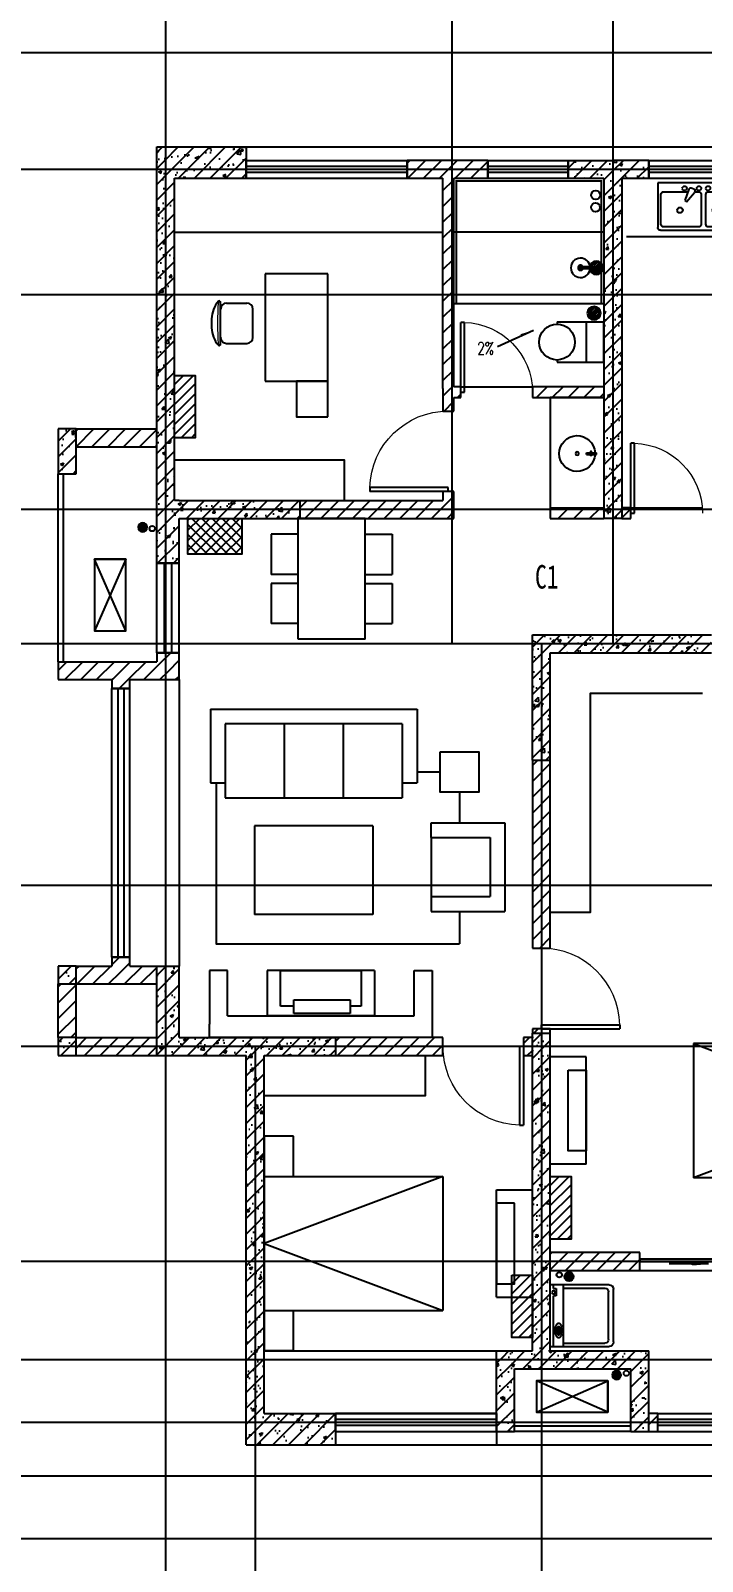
# Model space of a CAD drawing. Extents: x 174844 to 235370, y 408491 to 451532.
# Drawn here: x 186675 to 194184, y 422839 to 439940 of the extents above; entities that cross this region are included whole.
import ezdxf

# ---------------------------------------------------------------- set-up
doc = ezdxf.new("R2010")
doc.units = 0
doc.header["$LTSCALE"] = 10
doc.header["$MEASUREMENT"] = 0
doc.linetypes.add('DASH', pattern=[0.35, 0.25, -0.1])
doc.linetypes.add('DOTE', pattern=[2.42, 2, -0.2, 0.02, -0.2])
for name, color, linetype in [('A-FLOR-RAIL', 135, 'Continuous'), ('COLUMN', 255, 'Continuous'), ('DIM_SYMB', 3, 'Continuous'), ('DOTE', 24, 'DOTE'), ('L-家具', 8, 'Continuous'), ('L-石材', 43, 'Continuous'), ('LVTRY', 8, 'Continuous'), ('PUB_TEXT', 7, 'Continuous'), ('TOTHER', 7, 'Continuous'), ('WALL', 255, 'Continuous'), ('WINDOW', 4, 'Continuous'), ('空调', 231, 'Continuous')]:
    doc.layers.add(name, color=color, linetype=linetype)
doc.layers.add('HATCH', color=7, linetype='Continuous', plot=False)
doc.layers.add('PUB_HATCH', color=252, linetype='Continuous', plot=False)
doc.styles.add('A_DIM', font='SIMPLEX', dxfattribs={"width": 0.7, "bigfont": 'HZ'})
doc.styles.add('DIM_FONT', font='SIMPLEX', dxfattribs={"width": 0.7, "bigfont": 'GBCBIG'})
doc.styles.get("Standard").update_dxf_attribs({"font": 'gbenor.shx', "bigfont": 'gbcbig.shx'})
doc.styles.add('黑体', font='simhei.ttf', dxfattribs={"width": 0.73, "height": 353.9})
pattern_1 = [(45, (0, 89.76), (-88.388383, 88.388383), [])]
pattern_2 = [(45, (0, 0), (-88.388348, 88.388348), []), (50, (0, 0), (358.6301, -31.37607), [37.5, -412.5]), (355, (0, 0), (-69.37567, 376.09607), [30, -330]), (100.4514, (29.9, -2.6), (289.2547, 344.71977), [31.8701, -350.57106]), (46.1842, (0, 100), (533.62052, -82.7595), [56.25, -618.75]), (96.6356, (44.47, 93.1), (467.33135, 487.05894), [47.80514, -525.8565]), (351.1842, (0, 100), (467.331, 487.0593), [45, -495]), (21, (50, 75), (298.45353, -201.30945), [37.5, -412.5]), (326, (50, 75), (121.65767, 362.57502), [30, -330]), (71.4514, (74.87, 58.22), (420.11131, 161.26525), [31.8701, -350.57106]), (37.5, (0, 0), (6.079928, 166.446927), [0, -326, 0, -335, 0, -331.25]), (7.5, (0, 0), (131.53477, 197.205856), [0, -191, 0, -318.5, 0, -126.25]), (327.5, (-111.5, 0), (266.911218, -11.277436), [0, -125, 0, -390, 0, -517.5]), (317.5, (-161.5, 0), (291.59308, 50.05249), [0, -162.5, 0, -259, 0, -367.5])]

# ---------------------------------------------------------------- blocks, each defined once
blk = doc.blocks.new('1500床')
at = {"layer": 'L-家具'}
for p, q in [((126080, 70485), (126080, 68085)), ((126410, 70485), (126080, 70485)), ((126410, 70035), (126410, 70485)), ((126080, 70035), (128080, 70035)), ((128080, 70035), (126080, 69285)), ((128080, 70035), (128080, 68535)), ((126080, 69285), (128080, 68535)), ((126080, 68535), (128080, 68535)), ((126410, 68085), (126410, 68535)), ((126410, 68085), (126080, 68085))]:
    blk.add_line(p, q, dxfattribs=at)
at = {"layer": 'L-家具', "style": 'DIM_FONT', "text_generation_flag": 4, "width": 0.8, "flags": 9}
for tag in ['YSIZE', 'XSIZE', 'YSIZE', 'XSIZE']:
    blk.add_attdef(tag, (126080, 69285), '', height=0.55, dxfattribs=at)
blk = doc.blocks.new('TV')
for p, q in [((0, 600), (0, -600)), ((0, 600), (400, 600)), ((400, 600), (400, -600)), ((0, -600), (400, -600))]:
    blk.add_line(p, q)
blk.add_lwpolyline([(200, -450), (0, -450), (0, 450), (200, 450)], close=True)
blk = doc.blocks.new('_C12CZF')
blk.add_blockref('TV', (0, 0))
blk = doc.blocks.new('A$C57C33B1E')
at = {"layer": 'L-家具'}
for p, q in [((125, 300), (575, 300)), ((125, 0), (125, 300)), ((575, 0), (575, 300)), ((675, 300), (1125, 300)), ((675, 0), (675, 300)), ((1125, 0), (1125, 300)), ((1300, 0), (-50, 0)), ((-50, -750), (-50, 0)), ((1300, -750), (1300, 0)), ((1300, -750), (-50, -750)), ((125, -750), (125, -1050)), ((575, -750), (575, -1050)), ((675, -750), (675, -1050)), ((1125, -750), (1125, -1050)), ((125, -1050), (575, -1050)), ((675, -1050), (1125, -1050))]:
    blk.add_line(p, q, dxfattribs=at)
blk = doc.blocks.new('dsafdsafdsa')
at = {"layer": 'L-家具'}
for p, q in [((-1155, 0), (-1155, -825)), ((-1155, 0), (1155, 0)), ((-990, -165), (-990, -990)), ((990, -165), (-990, -165)), ((-330, -165), (-330, -990)), ((330, -165), (330, -990)), ((990, -165), (990, -990)), ((1155, 0), (1155, -825)), ((-1155, -825), (-990, -825)), ((990, -825), (1155, -825)), ((-990, -990), (990, -990)), ((-660, -1306), (-660, -2296)), ((660, -1306), (-660, -1306)), ((660, -1306), (660, -2296)), ((1312, -1270), (2137, -1270)), ((1312, -1435), (1312, -1270)), ((2137, -1270), (2137, -2260)), ((1312, -1435), (1972, -1435)), ((1312, -1435), (1312, -2095)), ((1972, -1435), (1972, -2095)), ((1312, -2095), (1972, -2095)), ((1312, -2095), (1972, -2095)), ((1312, -2095), (1972, -2095)), ((1312, -2095), (1312, -2260)), ((660, -2296), (-660, -2296)), ((1312, -2260), (2137, -2260)), ((1631, -2260), (1631, -2621))]:
    blk.add_line(p, q, dxfattribs=at)
blk.add_lwpolyline([(1411, -483), (1411, -923), (1851, -923), (1851, -483)], close=True, dxfattribs=at)
for points in [[(-1090, -825), (-1090, -2621), (1631, -2621)], [(1155, -703), (1411, -703)], [(1631, -923), (1631, -1270)]]:
    blk.add_lwpolyline(points, dxfattribs=at)
blk = doc.blocks.new('A$C695A5D2E')
at = {"layer": 'L-家具'}
for p, q in [((50, 2289), (50, 2489)), ((50, 2489), (650, 2489)), ((650, 2489), (800, 2489)), ((800, 2489), (800, 0)), ((557, 2289), (50, 2289)), ((557, 200), (557, 2289)), ((50, 1845), (50, 645)), ((50, 1845), (557, 1845)), ((557, 1845), (557, 645)), ((50, 795), (50, 1695)), ((50, 1695), (450, 1695)), ((377, 1571), (532, 1571)), ((377, 942), (377, 1571)), ((450, 1695), (450, 1571)), ((532, 1571), (532, 942)), ((532, 942), (377, 942)), ((450, 942), (450, 795)), ((450, 795), (50, 795)), ((50, 645), (557, 645)), ((557, 200), (50, 200)), ((50, 200), (50, 0)), ((50, 0), (650, 0)), ((800, 0), (650, 0))]:
    blk.add_line(p, q, dxfattribs=at)
blk = doc.blocks.new('zy')
at = {"layer": 'L-家具'}
for p, q in [((2492883, 114938), (2491683, 114938)), ((2491683, 114938), (2491683, 114238)), ((2492883, 114238), (2492883, 114938)), ((2491683, 114238), (2492883, 114238)), ((2492394, 114101), (2492079, 114101)), ((2492012, 113808), (2492012, 114033)), ((2492462, 113808), (2492462, 114033)), ((2492467, 113741), (2492007, 113741)), ((2492286, 113641), (2492187, 113641))]:
    blk.add_line(p, q, dxfattribs=at)
blk.add_lwpolyline([(2493283, 114938), (2492883, 114938), (2492883, 114588), (2493283, 114588)], close=True, dxfattribs=at)
for centre, radius, start, end in [((2492079, 114033), 67.5, 90, 180), ((2492394, 114033), 67.5, 0, 90), ((2491997, 113724), 10, 157.33, 229.2735), ((2492007, 113721), 20, 90, 157.33), ((2492079, 113808), 67.5, 180, 270), ((2492394, 113808), 67.5, 270, 0), ((2492467, 113721), 20, 22.67, 90), ((2492476, 113724), 10, 310.7265, 22.67), ((2492197, 113956), 316, 229.2735, 268.2349), ((2492276, 113956), 316, 271.7651, 310.7265)]:
    blk.add_arc(centre, radius, start, end, dxfattribs=at)
at = {"layer": 'L-家具', "lineweight": 13}
blk.add_arc((2492237, 116418), 2713, 264.8023, 275.1977, dxfattribs=at)
at = {"layer": 'L-家具', "oblique": 0, "width": 0.8, "flags": 9}
for tag in ['YSIZE', 'XSIZE']:
    blk.add_attdef(tag, (2491686, 114938), '', height=0.5, rotation=180, dxfattribs=at)
blk = doc.blocks.new('R1')
blk.add_line((225, 0), (-225, 0))
at = {"linetype": 'Continuous'}
for p, q in [((-225, -525), (-225, 0)), ((225, -525), (225, 0)), ((-225, -200), (225, -200)), ((-225, -525), (-200, -525)), ((200, -525), (225, -525))]:
    blk.add_line(p, q, dxfattribs=at)
blk.add_circle((0, -525), 200, dxfattribs=at)
blk = doc.blocks.new('_E10EVE')
blk.add_blockref('R1', (0, 0))
blk = doc.blocks.new('1')
for p, q in [((-10, -104), (-10, -218)), ((10, -104), (-10, -104)), ((10, -104), (10, -218)), ((10, -218), (-10, -218))]:
    blk.add_line(p, q)
for points in [[(-10, -161), (-23, -161), (-23, -151), (-10, -151)], [(10, -161), (23, -161), (23, -151), (10, -151)]]:
    blk.add_lwpolyline(points, close=True)
blk.add_circle((0, 0), 19.1)
blk.add_arc((0, 0), 200, 272.866, 267.134)
blk = doc.blocks.new('水池1')
at = {"layer": 'LVTRY', "linetype": 'ByBlock'}
for p, q in [((0, 0), (800, 0)), ((0, -500), (0, 0)), ((37, -130), (37, -463)), ((232, -100), (67, -100)), ((262, -463), (262, -130)), ((312, -130), (312, -463)), ((386, -100), (342, -100)), ((476, -211), (390, -107)), ((414, -59), (397, -69)), ((450, -72), (498, -198)), ((733, -100), (461, -100)), ((763, -463), (763, -130)), ((800, 0), (800, -500)), ((498, -198), (476, -211)), ((67, -493), (232, -493)), ((342, -493), (733, -493)), ((770, -530), (30, -530))]:
    blk.add_line(p, q, dxfattribs=at)
for centre, radius, start, end in [((67, -130), 30, 90, 180), ((237, -62), 25, 3.0704, 360), ((232, -130), 30, 360, 90), ((342, -130), 30, 90, 180), ((339, -62), 25, 3.0704, 360), ((409, -91), 25, 120, 219.4623), ((427, -81), 25, 20.5377, 120), ((500, -62), 25, 3.0704, 360), ((733, -130), 30, 360, 90), ((156, -306), 31.2, 1.1175, 360), ((551, -306), 31.2, 1.1175, 360), ((30, -500), 30, 180, 270), ((67, -463), 30, 180, 270), ((232, -463), 30, 270, 360), ((342, -463), 30, 180, 270), ((733, -463), 30, 270, 360), ((770, -500), 30, 270, 360)]:
    blk.add_arc(centre, radius, start, end, dxfattribs=at)
blk = doc.blocks.new('M_E20')
at = {"color": 0}
for p, q in [((345, 0), (-345, 0)), ((-302, -36), (-345, -36)), ((-307, -144), (-307, -611)), ((-302, -35), (-302, -66)), ((-302, -66), (-219, -66)), ((-219, -66), (-219, -35)), ((345, -36), (-219, -36)), ((123, -87), (123, -99)), ((133, -96), (133, -113)), ((198, -96), (133, -96)), ((133, -113), (198, -113)), ((198, -113), (198, -96)), ((215, -88), (215, -99)), ((307, -144), (307, -611)), ((267, -651), (-267, -651))]:
    blk.add_line(p, q, dxfattribs=at)
blk.add_lwpolyline([(83, -94, 0.185158), (88, -107, 0.102042), (108, -122, 0.060862), (133, -130, 0.047173), (166, -133, 0.047173), (200, -130, 0.060862), (225, -122, 0.102042), (245, -107, 0.185158), (250, -94, 0.185158), (245, -82, 0.102042), (225, -67, 0.060862), (200, -59, 0.047173), (166, -56, 0.047173), (133, -59, 0.060862), (108, -67, 0.102042), (88, -82, 0.185158)], format="xyb", close=True, dxfattribs=at)
for points in [[(215, -88, 0.259034), (213, -85, 0.076276), (201, -80, 0.036515), (188, -77, 0.026615), (169, -76, 0.026615), (150, -77, 0.036515), (137, -80, 0.076276), (125, -85, 0.259034), (123, -88, 0.078462), (123, -89, 0.056762)], [(215, -99, 0.259034), (213, -95, 0.076276), (201, -90, 0.036515), (188, -88, 0.026615), (169, -87, 0.026615), (150, -88, 0.036515), (137, -90, 0.076276), (125, -95, 0.259034), (123, -99, 0.259034), (125, -102, 0.056762), (133, -106, 0.036515)], [(198, -108, 0.008736), (201, -107, 0.076276), (213, -102, 0.259034), (215, -99, 0.259034)]]:
    blk.add_lwpolyline(points, format="xyb", dxfattribs=at)
blk.add_circle((-259, -35), 17.5, dxfattribs=at)
for centre, start, end in [((-267, -611), 180, 270), ((267, -611), 270, 0)]:
    blk.add_arc(centre, 40, start, end, dxfattribs=at)
at = {"layer": 'TOTHER', "color": 0, "linetype": 'Continuous'}
for p, q in [((-345, -656), (-345, 0)), ((345, 0), (345, -656)), ((-345, -145), (345, -145)), ((295, -706), (-295, -706))]:
    blk.add_line(p, q, dxfattribs=at)
for centre, start, end in [((-295, -656), 180, 270), ((295, -656), 270, 0)]:
    blk.add_arc(centre, 50, start, end, dxfattribs=at)
at = {"color": 0, "width": 0.8, "flags": 9}
for tag in ['XSIZE', 'YSIZE']:
    blk.add_attdef(tag, (0, 0), '', height=0.5, dxfattribs=at)
blk = doc.blocks.new('DL')
at = {"layer": 'LVTRY'}
h = blk.add_hatch(dxfattribs=at)
h.set_pattern_fill('ANSI31', color=256, scale=10)
h.set_pattern_definition([(45, (0, 0), (-11.22532015, 11.22532015), [])])
edge = h.paths.add_edge_path()
edge.add_arc((203360, 339405), 50, 0, 360)
blk.add_circle((203360, 339405), 50, dxfattribs=at)
blk = doc.blocks.new('DILOU')
at = {"layer": 'LVTRY'}
h = blk.add_hatch(dxfattribs=at)
h.set_pattern_fill('ANSI31', color=256, scale=150, angle=270, style=0)
h.set_pattern_definition([(315, (-245107.61, 2520100.217), (13.25825215, 13.25825215), [])])
h.paths.add_polyline_path([(-135, 0, 1), (-15, 0, 1)])
for radius in [75, 60]:
    blk.add_circle((-75, 0), radius, dxfattribs=at)
blk = doc.blocks.new('$plan$00001626')
blk.add_line((-10, 0), (10, 0))
for points in [[(-124, 0), (133, 0)], [(-10, 0), (-10, -263)], [(10, 0), (10, -263)]]:
    blk.add_lwpolyline(points)
for centre, radius, start, end in [((0, -262), 108, 95.306, 84.694), ((0, -262), 28.3, 110.6725, 69.3275), ((0, -260), 10.5, 197.2381, 342.7619)]:
    blk.add_arc(centre, radius, start, end)
at = {"layer": 'LVTRY', "extrusion": (6.9259e-12, 1.60526e-11, -1), "zscale": -0.9999999999999997, "rotation": 90.00000768396283}
blk.add_blockref('DILOU', (0, -11), dxfattribs=at)
blk = doc.blocks.new('$DorLib2D$00000001')
for p, q in [((0.45, 0.975), (0.5, 0.975)), ((0.45, 0), (0.45, 0.975)), ((0.5, 0), (0.5, 0.975)), ((0.5, 0), (0.45, 0))]:
    blk.add_line(p, q)
at = {"lineweight": 13}
blk.add_arc((0.475, 0), 0.975, 91.4693, 180, dxfattribs=at)
blk = doc.blocks.new('$WINLIB2D$00000001')
at = {"color": 0}
for points in [[(-0.5, 0.5), (-0.5, -0.5)], [(-0.5, 0.5), (0.5, 0.5)], [(0.5, -0.5), (0.5, 0.5)], [(0.5, 0.1667), (-0.5, 0.1667)], [(0.5, -0.1667), (-0.5, -0.1667)], [(-0.5, -0.5), (0.5, -0.5)]]:
    blk.add_lwpolyline(points, dxfattribs=at)
blk = doc.blocks.new('$DorLib2D$00000131')
at = {"color": 0, "linetype": 'Continuous'}
for p, q in [((0.15, 0.125), (0.2319, 0.1973)), ((0.2319, 0.1973), (0.2319, 0.125)), ((-0.5, 0.125), (-0.5, 0)), ((0.0192, 0.125), (-0.5, 0.125)), ((0.0192, 0), (0.0192, 0.125)), ((0.35, 0.125), (0.15, 0.125)), ((-0.5, 0), (0.0192, 0)), ((-0.024, 0), (0.5, 0)), ((-0.024, -0.125), (-0.024, 0)), ((0.5, 0), (0.5, -0.125)), ((-0.35, -0.125), (-0.15, -0.125)), ((-0.2319, -0.1973), (-0.2319, -0.125)), ((-0.15, -0.125), (-0.2319, -0.1973)), ((0.5, -0.125), (-0.024, -0.125))]:
    blk.add_line(p, q, dxfattribs=at)

msp = doc.modelspace()

# ---------------------------------------------------------------- hatches: boundary and pattern name
at = {"layer": 'DIM_SYMB'}
msp.add_hatch(color=256, dxfattribs=at).paths.add_polyline_path([(192294.9, 436592.1), (192158.1, 436530.7), (192149.9, 436548.9)])
at = {"layer": 'L-家具', "linetype": 'ByBlock'}
h = msp.add_hatch(dxfattribs=at)
h.set_pattern_fill('ANSI31', color=256, scale=50)
h.set_pattern_definition([(45, (-5030.59, 8963.17), (-56.126601, 56.126601), [])])
h.paths.add_polyline_path([(188515.3, 436087.9), (188283.8, 436087.9), (188283.8, 435390.4), (188515.3, 435390.4)])
h = msp.add_hatch(dxfattribs=at)
h.set_pattern_fill('ANSI37', color=256, scale=50)
h.set_pattern_definition([(45, (3360.27, 6593.13), (-56.126601, 56.126601), []), (135, (3360.27, 6593.13), (-56.126601, -56.126601), [])])
h.paths.add_polyline_path([(188433.8, 434490.4), (189033.8, 434490.4), (189033.8, 434090.4), (188433.8, 434090.4)])
h = msp.add_hatch(dxfattribs=at)
h.set_pattern_fill('ANSI31', color=256, scale=50)
h.set_pattern_definition([(45, (-830.59, 13.17), (-56.126601, 56.126601), [])])
h.paths.add_polyline_path([(192715.3, 427137.9), (192483.8, 427137.9), (192483.8, 426440.4), (192715.3, 426440.4)])
h = msp.add_hatch(dxfattribs=at)
h.set_pattern_fill('ANSI31', color=256, scale=50)
h.set_pattern_definition([(45, (-1262.104, -1086.83), (-56.126601, 56.126601), [])])
h.paths.add_polyline_path([(192283.8, 426037.9), (192052.3, 426037.9), (192052.3, 425340.4), (192283.8, 425340.4)])
at = {"layer": 'PUB_HATCH'}
h = msp.add_hatch(dxfattribs=at)
h.set_pattern_fill('钢筋混凝土', color=256, scale=50, style=0)
h.set_pattern_definition(pattern_2)
h.paths.add_polyline_path([(188083.8, 438640.4), (188283.8, 438290.4), (189083.8, 438290.4), (189083.8, 438640.4)])
h = msp.add_hatch(dxfattribs=at)
h.set_pattern_fill('钢筋混凝土', color=256, scale=50, style=0)
h.set_pattern_definition(pattern_2)
h.paths.add_polyline_path([(188083.8, 435390.4), (188283.8, 435390.4), (188283.8, 438290.4), (188083.8, 438640.4)])
h = msp.add_hatch(dxfattribs=at)
h.set_pattern_fill('普通砖', color=256, scale=50, style=0)
h.set_pattern_definition(pattern_1)
h.paths.add_polyline_path([(191383.8, 438490.4), (190883.8, 438490.4), (190883.8, 438290.4), (191283.8, 438290.4), (191357.1, 438357.1)])
h = msp.add_hatch(dxfattribs=at)
h.set_pattern_fill('普通砖', color=256, scale=50, style=0)
h.set_pattern_definition(pattern_1)
h.paths.add_polyline_path([(191403.8, 438290.4), (191783.8, 438290.4), (191783.8, 438490.4), (191383.8, 438490.4), (191357.1, 438357.1)])
h = msp.add_hatch(dxfattribs=at)
h.set_pattern_fill('钢筋混凝土', color=256, scale=50, style=0)
h.set_pattern_definition(pattern_2)
h.paths.add_polyline_path([(192683.8, 438290.4), (193083.8, 438290.4), (193183.8, 438357.1), (193183.8, 438490.4), (192683.8, 438490.4)])
h = msp.add_hatch(dxfattribs=at)
h.set_pattern_fill('钢筋混凝土', color=256, scale=50, style=0)
h.set_pattern_definition(pattern_2)
h.paths.add_polyline_path([(193283.8, 438290.4), (193583.8, 438290.4), (193583.8, 438490.4), (193183.8, 438490.4), (193183.8, 438357.1)])
h = msp.add_hatch(dxfattribs=at)
h.set_pattern_fill('普通砖', color=256, scale=50, style=0)
h.set_pattern_definition(pattern_1)
h.paths.add_polyline_path([(191363.8, 435913.7), (191403.8, 435960.4), (191403.8, 438290.4), (191357.1, 438357.1), (191283.8, 438290.4), (191283.8, 435940.4)])
h = msp.add_hatch(dxfattribs=at)
h.set_pattern_fill('钢筋混凝土', color=256, scale=50, style=0)
h.set_pattern_definition(pattern_2)
h.paths.add_polyline_path([(193183.8, 438357.1), (193083.8, 438290.4), (193083.8, 435940.4), (193283.8, 435940.4), (193283.8, 438290.4)])
h = msp.add_hatch(dxfattribs=at)
h.set_pattern_fill('普通砖', color=256, scale=50, style=0)
h.set_pattern_definition(pattern_1)
h.paths.add_polyline_path([(191283.8, 435940.4), (191283.8, 435690.7), (191403.8, 435690.7), (191403.8, 435840.4), (191363.8, 435913.7)])
h = msp.add_hatch(dxfattribs=at)
h.set_pattern_fill('普通砖', color=256, scale=50, style=0)
h.set_pattern_definition(pattern_1)
h.paths.add_polyline_path([(191403.8, 435840.4), (191483.8, 435840.4), (191483.8, 435960.4), (191403.8, 435960.4), (191363.8, 435913.7)])
h = msp.add_hatch(dxfattribs=at)
h.set_pattern_fill('普通砖', color=256, scale=50, style=0)
h.set_pattern_definition(pattern_1)
h.paths.add_polyline_path([(193083.8, 435960.4), (192283.8, 435960.4), (192283.8, 435840.4), (193083.8, 435840.4)])
h = msp.add_hatch(dxfattribs=at)
h.set_pattern_fill('钢筋混凝土', color=256, scale=50, style=0)
h.set_pattern_definition(pattern_2)
h.paths.add_polyline_path([(193283.8, 435940.4), (193083.8, 435940.4), (193083.8, 434590.4), (193283.8, 434590.4)])
h = msp.add_hatch(dxfattribs=at)
h.set_pattern_fill('钢筋混凝土', color=256, scale=50, style=0)
h.set_pattern_definition(pattern_2)
h.paths.add_polyline_path([(186983.8, 434990.4), (187183.8, 434990.4), (187183.8, 435490.4), (186983.8, 435490.4)])
h = msp.add_hatch(dxfattribs=at)
h.set_pattern_fill('普通砖', color=256, scale=50, style=0)
h.set_pattern_definition(pattern_1)
h.paths.add_polyline_path([(187183.8, 435490.4), (187183.8, 435290.4), (188083.8, 435290.4), (188083.8, 435490.4)])
h = msp.add_hatch(dxfattribs=at)
h.set_pattern_fill('钢筋混凝土', color=256, scale=50, style=0)
h.set_pattern_definition(pattern_2)
h.paths.add_polyline_path([(188083.8, 434690.4), (188283.8, 434690.4), (188283.8, 435390.4), (188083.8, 435390.4)])
h = msp.add_hatch(dxfattribs=at)
h.set_pattern_fill('普通砖', color=256, scale=50, style=0)
h.set_pattern_definition(pattern_1)
h.paths.add_polyline_path([(191403.8, 434490.4), (191403.8, 434790.7), (191283.8, 434790.7), (191283.8, 434690.4)])
h = msp.add_hatch(dxfattribs=at)
h.set_pattern_fill('钢筋混凝土', color=256, scale=50, style=0)
h.set_pattern_definition(pattern_2)
h.paths.add_polyline_path([(188250.4, 434590.4), (188333.8, 434690.4), (188083.8, 434690.4), (188083.8, 434590.4)])
h = msp.add_hatch(dxfattribs=at)
h.set_pattern_fill('钢筋混凝土', color=256, scale=50, style=0)
h.set_pattern_definition(pattern_2)
h.paths.add_polyline_path([(188333.8, 433990.4), (188333.8, 434490.4), (188250.4, 434590.4), (188083.8, 434590.4), (188083.8, 433990.4)])
h = msp.add_hatch(dxfattribs=at)
h.set_pattern_fill('钢筋混凝土', color=256, scale=50, style=0)
h.set_pattern_definition(pattern_2)
h.paths.add_polyline_path([(188250.4, 434590.4), (188333.8, 434490.4), (189683.8, 434490.4), (189683.8, 434690.4), (188333.8, 434690.4)])
h = msp.add_hatch(dxfattribs=at)
h.set_pattern_fill('普通砖', color=256, scale=50, style=0)
h.set_pattern_definition(pattern_1)
h.paths.add_polyline_path([(189683.8, 434690.4), (189683.8, 434490.4), (191403.8, 434490.4), (191283.8, 434690.4)])
h = msp.add_hatch(dxfattribs=at)
h.set_pattern_fill('普通砖', color=256, scale=50, style=0)
h.set_pattern_definition(pattern_1)
h.paths.add_polyline_path([(192483.8, 434490.4), (193083.8, 434490.4), (193083.8, 434610.4), (192483.8, 434610.4)])
h = msp.add_hatch(dxfattribs=at)
h.set_pattern_fill('钢筋混凝土', color=256, scale=50, style=0)
h.set_pattern_definition(pattern_2)
h.paths.add_polyline_path([(193283.8, 434590.4), (193083.8, 434590.4), (193083.8, 434490.4), (193283.8, 434490.4)])
h = msp.add_hatch(dxfattribs=at)
h.set_pattern_fill('普通砖', color=256, scale=50, style=0)
h.set_pattern_definition(pattern_1)
h.paths.add_polyline_path([(193283.8, 434490.4), (193383.8, 434490.4), (193383.8, 434610.4), (193283.8, 434610.4)])
h = msp.add_hatch(dxfattribs=at)
h.set_pattern_fill('钢筋混凝土', color=256, scale=50, style=0)
h.set_pattern_definition(pattern_2)
h.paths.add_polyline_path([(192283.8, 433190.4), (192483.8, 432990.4), (194283.8, 432990.4), (194283.8, 433190.4)])
h = msp.add_hatch(dxfattribs=at)
h.set_pattern_fill('钢筋混凝土', color=256, scale=50, style=0)
h.set_pattern_definition(pattern_2)
h.paths.add_polyline_path([(192483.8, 431790.4), (192483.8, 432990.4), (192283.8, 433190.4), (192283.8, 431790.4)])
h = msp.add_hatch(dxfattribs=at)
h.set_pattern_fill('普通砖', color=256, scale=50, style=0)
h.set_pattern_definition(pattern_1)
h.paths.add_polyline_path([(186983.8, 432690.4), (187583.8, 432690.4), (187683.8, 432757), (187683.8, 432890.4), (186983.8, 432890.4)])
h = msp.add_hatch(dxfattribs=at)
h.set_pattern_fill('普通砖', color=256, scale=50, style=0)
h.set_pattern_definition(pattern_1)
h.paths.add_polyline_path([(187683.8, 432757), (187783.8, 432690.4), (188333.8, 432690.4), (188083.8, 432890.4), (187683.8, 432890.4)])
h = msp.add_hatch(dxfattribs=at)
h.set_pattern_fill('普通砖', color=256, scale=50, style=0)
h.set_pattern_definition(pattern_1)
h.paths.add_polyline_path([(188333.8, 432690.4), (188333.8, 432990.4), (188083.8, 432990.4), (188083.8, 432890.4)])
h = msp.add_hatch(dxfattribs=at)
h.set_pattern_fill('普通砖', color=256, scale=50, style=0)
h.set_pattern_definition(pattern_1)
h.paths.add_polyline_path([(187583.8, 432690.4), (187583.8, 432590.4), (187783.8, 432590.4), (187783.8, 432690.4), (187683.8, 432757)])
h = msp.add_hatch(dxfattribs=at)
h.set_pattern_fill('普通砖', color=256, scale=50, style=0)
h.set_pattern_definition(pattern_1)
h.paths.add_polyline_path([(192283.8, 431790.4), (192283.8, 429690.1), (192483.8, 429690.1), (192483.8, 431790.4)])
h = msp.add_hatch(dxfattribs=at)
h.set_pattern_fill('普通砖', color=256, scale=50, style=0)
h.set_pattern_definition(pattern_1)
h.paths.add_polyline_path([(187783.8, 429490.4), (187783.8, 429590.4), (187583.8, 429590.4), (187583.8, 429490.4), (187683.8, 429423.7)])
h = msp.add_hatch(dxfattribs=at)
h.set_pattern_fill('钢筋混凝土', color=256, scale=50, style=0)
h.set_pattern_definition(pattern_2)
h.paths.add_polyline_path([(186983.8, 429290.4), (187183.8, 429290.4), (187183.8, 429490.4), (186983.8, 429490.4)])
h = msp.add_hatch(dxfattribs=at)
h.set_pattern_fill('普通砖', color=256, scale=50, style=0)
h.set_pattern_definition(pattern_1)
h.paths.add_polyline_path([(187183.8, 429490.4), (187183.8, 429290.4), (187683.8, 429290.4), (187683.8, 429423.7), (187583.8, 429490.4)])
h = msp.add_hatch(dxfattribs=at)
h.set_pattern_fill('普通砖', color=256, scale=50, style=0)
h.set_pattern_definition(pattern_1)
h.paths.add_polyline_path([(187683.8, 429423.7), (187683.8, 429290.4), (188083.8, 429290.4), (188083.8, 429490.4), (187783.8, 429490.4)])
h = msp.add_hatch(dxfattribs=at)
h.set_pattern_fill('钢筋混凝土', color=256, scale=50, style=0)
h.set_pattern_definition(pattern_2)
h.paths.add_polyline_path([(188083.8, 428490.4), (188333.8, 428690.4), (188333.8, 429490.4), (188083.8, 429490.4)])
h = msp.add_hatch(dxfattribs=at)
h.set_pattern_fill('普通砖', color=256, scale=50, style=0)
h.set_pattern_definition(pattern_1)
h.paths.add_polyline_path([(187183.8, 429290.4), (186983.8, 429290.4), (186983.8, 428690.4), (187183.8, 428690.4)])
h = msp.add_hatch(dxfattribs=at)
h.set_pattern_fill('普通砖', color=256, scale=50, style=0)
h.set_pattern_definition(pattern_1)
h.paths.add_polyline_path([(192483.8, 428740.4), (192483.8, 428790.1), (192283.8, 428790.1), (192283.8, 428740.4)])
h = msp.add_hatch(dxfattribs=at)
h.set_pattern_fill('钢筋混凝土', color=256, scale=50, style=0)
h.set_pattern_definition(pattern_2)
h.paths.add_polyline_path([(192283.8, 428590.4), (192483.8, 428590.4), (192483.8, 428740.4), (192283.8, 428740.4)])
h = msp.add_hatch(dxfattribs=at)
h.set_pattern_fill('钢筋混凝土', color=256, scale=50, style=0)
h.set_pattern_definition(pattern_2)
h.paths.add_polyline_path([(186983.8, 428490.4), (187183.8, 428490.4), (187183.8, 428690.4), (186983.8, 428690.4)])
h = msp.add_hatch(dxfattribs=at)
h.set_pattern_fill('普通砖', color=256, scale=50, style=0)
h.set_pattern_definition(pattern_1)
h.paths.add_polyline_path([(187183.8, 428690.4), (187183.8, 428490.4), (188083.8, 428490.4), (188083.8, 428690.4)])
h = msp.add_hatch(dxfattribs=at)
h.set_pattern_fill('钢筋混凝土', color=256, scale=50, style=0)
h.set_pattern_definition(pattern_2)
h.paths.add_polyline_path([(188333.8, 428690.4), (188083.8, 428490.4), (189083.8, 428490.4), (189183.8, 428557), (189183.8, 428690.4)])
h = msp.add_hatch(dxfattribs=at)
h.set_pattern_fill('钢筋混凝土', color=256, scale=50, style=0)
h.set_pattern_definition(pattern_2)
h.paths.add_polyline_path([(189083.8, 424140.4), (189283.8, 424490.4), (189283.8, 428490.4), (189183.8, 428557), (189083.8, 428490.4)])
h = msp.add_hatch(dxfattribs=at)
h.set_pattern_fill('钢筋混凝土', color=256, scale=50, style=0)
h.set_pattern_definition(pattern_2)
h.paths.add_polyline_path([(189183.8, 428557), (189283.8, 428490.4), (190083.8, 428490.4), (190083.8, 428690.4), (189183.8, 428690.4)])
h = msp.add_hatch(dxfattribs=at)
h.set_pattern_fill('普通砖', color=256, scale=50, style=0)
h.set_pattern_definition(pattern_1)
h.paths.add_polyline_path([(190083.8, 428490.4), (191283.8, 428490.4), (191283.8, 428690.4), (190083.8, 428690.4)])
h = msp.add_hatch(dxfattribs=at)
h.set_pattern_fill('普通砖', color=256, scale=50, style=0)
h.set_pattern_definition(pattern_1)
h.paths.add_polyline_path([(192283.8, 428690.4), (192183.8, 428690.4), (192183.8, 428490.4), (192283.8, 428490.4)])
h = msp.add_hatch(dxfattribs=at)
h.set_pattern_fill('钢筋混凝土', color=256, scale=50, style=0)
h.set_pattern_definition(pattern_2)
h.paths.add_polyline_path([(192283.8, 426190.4), (192483.8, 426190.4), (192483.8, 428590.4), (192283.8, 428590.4)])
h = msp.add_hatch(dxfattribs=at)
h.set_pattern_fill('钢筋混凝土', color=256, scale=50, style=0)
h.set_pattern_definition(pattern_2)
h.paths.add_polyline_path([(192383.8, 425123.7), (192483.8, 425190.4), (192483.8, 426190.4), (192283.8, 426190.4), (192283.8, 425190.4)])
h = msp.add_hatch(dxfattribs=at)
h.set_pattern_fill('普通砖', color=256, scale=50, style=0)
h.set_pattern_definition(pattern_1)
h.paths.add_polyline_path([(192483.8, 426090.4), (193483.8, 426090.4), (193483.8, 426290.4), (192483.8, 426290.4)])
h = msp.add_hatch(dxfattribs=at)
h.set_pattern_fill('钢筋混凝土', color=256, scale=50, style=0)
h.set_pattern_definition(pattern_2)
h.paths.add_polyline_path([(192083.8, 424290.4), (192083.8, 424990.4), (191883.8, 425190.4), (191883.8, 424290.4)])
h = msp.add_hatch(dxfattribs=at)
h.set_pattern_fill('钢筋混凝土', color=256, scale=50, style=0)
h.set_pattern_definition(pattern_2)
h.paths.add_polyline_path([(191883.8, 425190.4), (192083.8, 424990.4), (192383.8, 424990.4), (192383.8, 425123.7), (192283.8, 425190.4)])
h = msp.add_hatch(dxfattribs=at)
h.set_pattern_fill('钢筋混凝土', color=256, scale=50, style=0)
h.set_pattern_definition(pattern_2)
h.paths.add_polyline_path([(192383.8, 425123.7), (192383.8, 424990.4), (193383.8, 424990.4), (193583.8, 425190.4), (192483.8, 425190.4)])
h = msp.add_hatch(dxfattribs=at)
h.set_pattern_fill('钢筋混凝土', color=256, scale=50, style=0)
h.set_pattern_definition(pattern_2)
h.paths.add_polyline_path([(193583.8, 424290.4), (193583.8, 425190.4), (193383.8, 424990.4), (193383.8, 424290.4)])
h = msp.add_hatch(dxfattribs=at)
h.set_pattern_fill('钢筋混凝土', color=256, scale=50, style=0)
h.set_pattern_definition(pattern_2)
h.paths.add_polyline_path([(189283.8, 424490.4), (189083.8, 424140.4), (190083.8, 424140.4), (190083.8, 424490.4)])
h = msp.add_hatch(dxfattribs=at)
h.set_pattern_fill('普通砖', color=256, scale=50, style=0)
h.set_pattern_definition(pattern_1)
h.paths.add_polyline_path([(193583.8, 424290.4), (193683.8, 424290.4), (193683.8, 424490.4), (193583.8, 424490.4)])

# ---------------------------------------------------------------- linework, layer by layer
at = {"layer": 'A-FLOR-RAIL'}
for p, q in [((186983.8, 432890.4), (186983.7, 434990.4)), ((187043.8, 432890.4), (187043.7, 434990.4)), ((193383.8, 424350.4), (192083.8, 424350.3)), ((193383.8, 424290.4), (192083.8, 424290.3))]:
    msp.add_line(p, q, dxfattribs=at)
at = {"layer": 'COLUMN'}
for p, q in [((187183.8, 435490.4), (186983.8, 435490.4)), ((186983.8, 435490.4), (186983.8, 434990.4)), ((187183.8, 434990.4), (187183.8, 435490.4)), ((186983.8, 434990.4), (187183.8, 434990.4)), ((187183.8, 429490.4), (186983.8, 429490.4)), ((186983.8, 429490.4), (186983.8, 429290.4)), ((187183.8, 429290.4), (187183.8, 429490.4)), ((186983.8, 429290.4), (187183.8, 429290.4)), ((187183.8, 428690.4), (186983.8, 428690.4)), ((186983.8, 428690.4), (186983.8, 428490.4)), ((187183.8, 428490.4), (187183.8, 428690.4)), ((186983.8, 428490.4), (187183.8, 428490.4))]:
    msp.add_line(p, q, dxfattribs=at)
at = {"layer": 'DIM_SYMB'}
msp.add_lwpolyline([(191893.2, 436411.8), (192294.9, 436592.1)], dxfattribs=at)
at = {"layer": 'DOTE', "ltscale": 0.5}
for p, q in [((188183.8, 440760), (188183.8, 421852.1)), ((191383.8, 440760), (191383.8, 433090.4)), ((193183.8, 440760), (193183.8, 433090.4)), ((226543.2, 439690.4), (186397.3, 439690.4)), ((226543.2, 438390.4), (186397.3, 438390.4)), ((226543.2, 436990.4), (186397.3, 436990.4)), ((226543.2, 434590.4), (186397.3, 434590.4)), ((226543.2, 433090.4), (186397.3, 433090.4)), ((192383.8, 433090.4), (192383.8, 421852.1)), ((226543.2, 430390.4), (186397.3, 430390.4)), ((226543.2, 428590.4), (186397.3, 428590.4)), ((189183.8, 428590.4), (189183.8, 421852.1)), ((226543.2, 426190.4), (186397.3, 426190.4)), ((226543.2, 425090.4), (186397.3, 425090.4)), ((226543.2, 424390.4), (186397.3, 424390.4)), ((226543.2, 423790.4), (186397.3, 423790.4)), ((226543.2, 423090.4), (186397.3, 423090.4))]:
    msp.add_line(p, q, dxfattribs=at)
at = {"layer": 'HATCH'}
msp.add_lwpolyline([(191883.8, 424490.4), (190083.8, 424490.4), (190083.8, 424290.4), (191883.8, 424290.4)], close=True, dxfattribs=at)
at = {"layer": 'L-家具', "linetype": 'ByBlock'}
for points in [[(188283.8, 436087.9), (188515.3, 436087.9), (188515.3, 435390.4), (188283.8, 435390.4)], [(188433.8, 434490.4), (189033.8, 434490.4), (189033.8, 434090.4), (188433.8, 434090.4)], [(192483.8, 427137.9), (192715.3, 427137.9), (192715.3, 426440.4), (192483.8, 426440.4)], [(192052.3, 426037.9), (192283.8, 426037.9), (192283.8, 425340.4), (192052.3, 425340.4)]]:
    msp.add_lwpolyline(points, close=True, dxfattribs=at)
for points in [[(190183.8, 434690.4), (190183.8, 435140.4), (188283.8, 435140.4)], [(192483.8, 430090.4), (192933.8, 430090.4), (192933.8, 432540.4), (194183.8, 432540.4)], [(191083.8, 428490.4), (191083.8, 428040.4), (189283.8, 428040.4)]]:
    msp.add_lwpolyline(points, dxfattribs=at)
at = {"layer": 'L-石材'}
for p, q in [((189083.8, 438640.4), (194633.8, 438640.4)), ((191883.8, 424290.4), (191883.8, 424140.4)), ((190083.8, 424140.4), (196083.8, 424140.4))]:
    msp.add_line(p, q, dxfattribs=at)
at = {"layer": 'LVTRY'}
for p, q in [((193333.8, 437640.4), (194611.7, 437640.4)), ((191383.8, 436890.4), (193083.8, 436890.4))]:
    msp.add_line(p, q, dxfattribs=at)
msp.add_lwpolyline([(193083.8, 435840.4), (192483.8, 435840.4), (192483.8, 434610.4), (193083.8, 434610.4)], dxfattribs=at)
at = {"layer": 'LVTRY', "elevation": 0}
for points in [[(187739.8, 433234.4), (187739.8, 434034.4), (187389.8, 434034.4), (187389.8, 433234.4), (187739.8, 433234.4), (187389.8, 434034.4), (187739.8, 434034.4), (187389.8, 433234.4)], [(192327.8, 424505.9), (193127.8, 424505.9), (193127.8, 424855.9), (192327.8, 424855.9), (192327.8, 424505.9), (193127.8, 424855.9), (193127.8, 424505.9), (192327.8, 424855.9)]]:
    msp.add_lwpolyline(points, dxfattribs=at)
at = {"layer": 'LVTRY'}
for centre, radius in [((192991.1, 438102.8), 50), ((192989, 437966.4), 50), ((188033.8, 434377), 30), ((192583.8, 426040.4), 30), ((193333.8, 424940.4), 30)]:
    msp.add_circle(centre, radius, dxfattribs=at)
at = {"layer": 'WALL'}
for p, q in [((188083.8, 438640.4), (189083.8, 438640.4)), ((188083.8, 435390.4), (188083.8, 438640.4)), ((189083.8, 438640.4), (189083.8, 438290.4)), ((189083.8, 438290.4), (189083.8, 438490.4)), ((191383.8, 438490.4), (190883.8, 438490.4)), ((190883.8, 438490.4), (190883.8, 438290.4)), ((191783.8, 438490.4), (191383.8, 438490.4)), ((191783.8, 438290.4), (191783.8, 438490.4)), ((192683.8, 438290.4), (192683.8, 438490.4)), ((192683.8, 438490.4), (193183.8, 438490.4)), ((192683.8, 438490.4), (192683.8, 438290.4)), ((193583.8, 438490.4), (193183.8, 438490.4)), ((193583.8, 438290.4), (193583.8, 438490.4)), ((188283.8, 438290.4), (189083.8, 438290.4)), ((188283.8, 435390.4), (188283.8, 438290.4)), ((190883.8, 438290.4), (191283.8, 438290.4)), ((191283.8, 435940.4), (191283.8, 438290.4)), ((191403.8, 435960.4), (191403.8, 438290.4)), ((191403.8, 438290.4), (191783.8, 438290.4)), ((192683.8, 438290.4), (193083.8, 438290.4)), ((193083.8, 438290.4), (193083.8, 435940.4)), ((193283.8, 438290.4), (193283.8, 435940.4)), ((193283.8, 438290.4), (193583.8, 438290.4)), ((191283.8, 435940.4), (191283.8, 435690.7)), ((191483.8, 435960.4), (191403.8, 435960.4)), ((191483.8, 435840.4), (191483.8, 435960.4)), ((193083.8, 435960.4), (192283.8, 435960.4)), ((192283.8, 435960.4), (192283.8, 435840.4)), ((193083.8, 435940.4), (193083.8, 434590.4)), ((193283.8, 435940.4), (193283.8, 434590.4)), ((191403.8, 435690.7), (191403.8, 435840.4)), ((191403.8, 435840.4), (191483.8, 435840.4)), ((192283.8, 435840.4), (193083.8, 435840.4)), ((191283.8, 435690.7), (191403.8, 435690.7)), ((187183.8, 435490.4), (188083.8, 435490.4)), ((187183.8, 435290.4), (188083.8, 435290.4)), ((188083.8, 434690.4), (188083.8, 435390.4)), ((188283.8, 434690.4), (188283.8, 435390.4)), ((191403.8, 434790.7), (191283.8, 434790.7)), ((191283.8, 434790.7), (191283.8, 434690.4)), ((191403.8, 434490.4), (191403.8, 434790.7)), ((188083.8, 434590.4), (188083.8, 434690.4)), ((188083.8, 433990.4), (188083.8, 434590.4)), ((188333.8, 434690.4), (188283.8, 434690.4)), ((188333.8, 434690.4), (189683.8, 434690.4)), ((188333.8, 434690.4), (188333.8, 434690.4)), ((189683.8, 434690.4), (191283.8, 434690.4)), ((189683.8, 434690.4), (189683.8, 434490.4)), ((192483.8, 434610.4), (193083.8, 434610.4)), ((192483.8, 434610.4), (192483.8, 434490.4)), ((193083.8, 434590.4), (193083.8, 434490.4)), ((193383.8, 434610.4), (193283.8, 434610.4)), ((193283.8, 434590.4), (193283.8, 434490.4)), ((193383.8, 434490.4), (193383.8, 434610.4)), ((188333.8, 433990.4), (188333.8, 434490.4)), ((188333.8, 434490.4), (189683.8, 434490.4)), ((189683.8, 434490.4), (191403.8, 434490.4)), ((192483.8, 434490.4), (193083.8, 434490.4)), ((193283.8, 434490.4), (193083.8, 434490.4)), ((193283.8, 434490.4), (193383.8, 434490.4)), ((188333.8, 433990.4), (188083.8, 433990.4)), ((188083.8, 433990.4), (188333.8, 433990.4)), ((192283.8, 433190.4), (194283.8, 433190.4)), ((192283.8, 431790.4), (192283.8, 433190.4)), ((186983.8, 432890.4), (187683.8, 432890.4)), ((186983.8, 432890.4), (186983.8, 432690.4)), ((187683.8, 432890.4), (188083.8, 432890.4)), ((188333.8, 432990.4), (188083.8, 432990.4)), ((188083.8, 432990.4), (188083.8, 432890.4)), ((188333.8, 432690.4), (188333.8, 432990.4)), ((192483.8, 432990.4), (194283.8, 432990.4)), ((192483.8, 431790.4), (192483.8, 432990.4)), ((186983.8, 432690.4), (187583.8, 432690.4)), ((187583.8, 432690.4), (187583.8, 432590.4)), ((187783.8, 432590.4), (187783.8, 432690.4)), ((187783.8, 432690.4), (188333.8, 432690.4)), ((187583.8, 432590.4), (187783.8, 432590.4)), ((192283.8, 431790.4), (192283.8, 429690.1)), ((192283.8, 431790.4), (192483.8, 431790.4)), ((192483.8, 429690.1), (192483.8, 431790.4)), ((187783.8, 429590.4), (187583.8, 429590.4)), ((187583.8, 429590.4), (187583.8, 429490.4)), ((187783.8, 429490.4), (187783.8, 429590.4)), ((192283.8, 429690.1), (192483.8, 429690.1)), ((187183.8, 429490.4), (187583.8, 429490.4)), ((187783.8, 429490.4), (188083.8, 429490.4)), ((188083.8, 428490.4), (188083.8, 429490.4)), ((188083.8, 429490.4), (188333.8, 429490.4)), ((188333.8, 428690.4), (188333.8, 429490.4)), ((186983.8, 428690.4), (186983.8, 429290.4)), ((187183.8, 428690.4), (187183.8, 429290.4)), ((187183.8, 429290.4), (187683.8, 429290.4)), ((187683.8, 429290.4), (188083.8, 429290.4)), ((192483.8, 428790.1), (192283.8, 428790.1)), ((192283.8, 428790.1), (192283.8, 428740.4)), ((192283.8, 428590.4), (192283.8, 428740.4)), ((192283.8, 428740.4), (192483.8, 428740.4)), ((192483.8, 428740.4), (192483.8, 428790.1)), ((192483.8, 428590.4), (192483.8, 428740.4)), ((187183.8, 428690.4), (188083.8, 428690.4)), ((188333.8, 428690.4), (189183.8, 428690.4)), ((189183.8, 428690.4), (190083.8, 428690.4)), ((191283.8, 428690.4), (190083.8, 428690.4)), ((190083.8, 428690.4), (190083.8, 428490.4)), ((191283.8, 428490.4), (191283.8, 428690.4)), ((192283.8, 428690.4), (192183.8, 428690.4)), ((192183.8, 428690.4), (192183.8, 428490.4)), ((192283.8, 426190.4), (192283.8, 428590.4)), ((192483.8, 426190.4), (192483.8, 428590.4)), ((187183.8, 428490.4), (188083.8, 428490.4)), ((188083.8, 428490.4), (189083.8, 428490.4)), ((189083.8, 424140.4), (189083.8, 428490.4)), ((189283.8, 424490.4), (189283.8, 428490.4)), ((189283.8, 428490.4), (190083.8, 428490.4)), ((190083.8, 428490.4), (191283.8, 428490.4)), ((192183.8, 428490.4), (192283.8, 428490.4)), ((192283.8, 425190.4), (192283.8, 426190.4)), ((193483.8, 426290.4), (192483.8, 426290.4)), ((192483.8, 425190.4), (192483.8, 426190.4)), ((193483.8, 426090.4), (193483.8, 426290.4)), ((192483.8, 426090.4), (193483.8, 426090.4)), ((191883.8, 424290.4), (191883.8, 425190.4)), ((191883.8, 425190.4), (192283.8, 425190.4)), ((192483.8, 425190.4), (193583.8, 425190.4)), ((193583.8, 424290.4), (193583.8, 425190.4)), ((192083.8, 424290.4), (192083.8, 424990.4)), ((192083.8, 424990.4), (192383.8, 424990.4)), ((192383.8, 424990.4), (193383.8, 424990.4)), ((193383.8, 424290.4), (193383.8, 424990.4)), ((189283.8, 424490.4), (190083.8, 424490.4)), ((190083.8, 424290.4), (190083.8, 424490.4)), ((190083.8, 424490.4), (190083.8, 424140.4)), ((191883.8, 424290.4), (191883.8, 424490.4)), ((193683.8, 424490.4), (193583.8, 424490.4)), ((193683.8, 424290.4), (193683.8, 424490.4)), ((191883.8, 424290.4), (192083.8, 424290.4)), ((193383.8, 424290.4), (193583.8, 424290.4)), ((193583.8, 424290.4), (193683.8, 424290.4)), ((189083.8, 424140.4), (190083.8, 424140.4))]:
    msp.add_line(p, q, dxfattribs=at)
at = {"layer": 'WINDOW'}
for p, q in [((188283.8, 437690.4), (191283.8, 437690.4)), ((193083.8, 437690.4), (191383.8, 437690.4)), ((191483.8, 435960.4), (192283.8, 435960.4)), ((193383.8, 434610.4), (194183.8, 434610.4)), ((188333.8, 432690.4), (188333.8, 429490.4)), ((193483.8, 426090.4), (195683.8, 426090.4)), ((189283.8, 425190.4), (191883.8, 425190.4))]:
    msp.add_line(p, q, dxfattribs=at)
at = {"layer": '空调', "linetype": 'DASH', "ltscale": 0.5, "const_width": 20}
msp.add_lwpolyline([(193053.8, 436890.4), (193053.8, 438260.4), (191433.8, 438260.4), (191433.8, 436890.4)], dxfattribs=at)

# ---------------------------------------------------------------- block references
at = {"layer": 'L-家具', "linetype": 'ByBlock'}
for name, p, rotation in [('zy', (75057.9, 2928907.3), 270), ('A$C695A5D2E', (188674.2, 429490.4), 270), ('_C12CZF', (192883.8, 427875.1), 180)]:
    msp.add_blockref(name, p, dxfattribs=dict(at, rotation=rotation))
at = {"layer": 'L-家具', "linetype": 'ByBlock', "xscale": -1}
for name, p, rotation in [('A$C57C33B1E', (189664.5, 434440.4), 90), ('_C12CZF', (191883.8, 426390.4), 180)]:
    msp.add_blockref(name, p, dxfattribs=dict(at, rotation=rotation))
at = {"layer": 'L-家具', "linetype": 'ByBlock'}
for name, p in [('dsafdsafdsa', (189838.8, 432361)), ('1500床', (63204, 357105.4))]:
    msp.add_blockref(name, p, dxfattribs=at)
at = {"layer": 'L-家具', "linetype": 'ByBlock', "xscale": -1}
msp.add_blockref('1500床', (322163.5, 358589.1), dxfattribs=at)
at = {"layer": 'LVTRY', "xscale": -1}
for name, p in [('水池1', (194483.8, 438240.4)), ('DL', (396583.9, 85515.5))]:
    msp.add_blockref(name, p, dxfattribs=at)
at = {"layer": 'LVTRY', "extrusion": (0, 0, -1), "xscale": -1, "zscale": -1, "rotation": 90}
msp.add_blockref('$plan$00001626', (-193083.8, 437290.4), dxfattribs=at)
at = {"layer": 'LVTRY', "extrusion": (1.60526e-11, -6.9259e-12, -1), "zscale": -0.9999999999999997, "rotation": 180.0000076839628}
msp.add_blockref('DILOU', (-193047.2, 436782.9, 0), dxfattribs=at)
at = {"layer": 'LVTRY', "extrusion": (1.99858e-39, 3.94496e-29, -1), "xscale": -1, "zscale": -1, "rotation": 90}
msp.add_blockref('_E10EVE', (-193083.8, 436460.4), dxfattribs=at)
at = {"layer": 'LVTRY', "xscale": -1}
for name, p, rotation in [('1', (192783.8, 435215.4), 90), ('DL', (-151477.7, 231032), 270), ('M_E20', (192483.8, 425585.4), 90)]:
    msp.add_blockref(name, p, dxfattribs=dict(at, rotation=rotation))
at = {"layer": 'LVTRY'}
msp.add_blockref('DL', (-10666.3, 86615.5), dxfattribs=at)
at = {"layer": 'WINDOW'}
for name, p, xscale, yscale, zscale in [('$WINLIB2D$00000001', (189983.8, 438390.4), 1800, 200, 1800), ('$WINLIB2D$00000001', (192233.8, 438390.4), 900, 200, 900), ('$WINLIB2D$00000001', (194033.8, 438390.4), 900, 200, 900), ('$DorLib2D$00000001', (191883.8, 435900.4), -800, 800, -800), ('$DorLib2D$00000001', (193783.8, 434550.4), -800, 800, -800), ('$DorLib2D$00000001', (191733.8, 428590.4), 900, -900, 900), ('$DorLib2D$00000131', (194583.8, 426190.4), 2200, 200, 2200), ('$WINLIB2D$00000001', (190983.8, 424390.4), 1800, -200, 1800), ('$WINLIB2D$00000001', (194833.8, 424390.4), 2300, -200, 2300)]:
    msp.add_blockref(name, p, dxfattribs=dict(at, xscale=xscale, yscale=yscale, zscale=zscale))
at = {"layer": 'WINDOW', "rotation": 90}
for name, p, xscale, yscale, zscale in [('$DorLib2D$00000001', (191343.8, 435240.7), -900, 900, -900), ('$WINLIB2D$00000001', (188208.8, 433490.4), 1000, 250, 1000), ('$WINLIB2D$00000001', (187683.8, 431090.4), 2999.999999995343, 200, 2999.999999995343), ('$DorLib2D$00000001', (192383.8, 429240.1), -900, -900, -900)]:
    msp.add_blockref(name, p, dxfattribs=dict(at, xscale=xscale, yscale=yscale, zscale=zscale))

# ---------------------------------------------------------------- texts
at = {"layer": 'DIM_SYMB', "color": 7, "style": '黑体', "width": 0.73}
msp.add_text('C1', height=262.87, dxfattribs=at).set_placement((192313.1, 433707.1))
at = {"layer": 'PUB_TEXT', "style": 'A_DIM', "width": 0.7}
msp.add_text('2%', height=140, dxfattribs=at).set_placement((191667.9, 436320.4))

doc.saveas('drawing.dxf')
